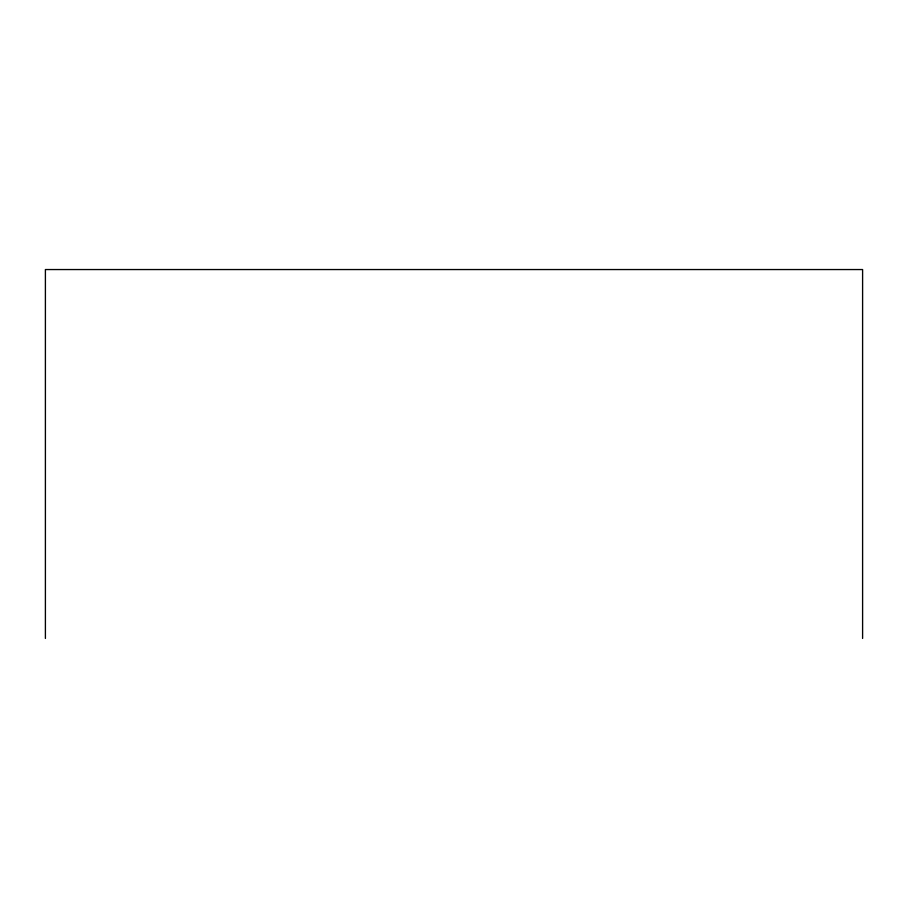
<?xml version="1.0" encoding="UTF-8"?>
<svg xmlns="http://www.w3.org/2000/svg" width="908" height="908" viewBox="0 0 908 908"><rect width="100%" height="100%" fill="white"/><g stroke="black" fill="none" stroke-linecap="round" stroke-linejoin="round"><path stroke-width="1.36" d="M862.6 638.449L862.6 269.551L45.4 269.551L45.4 638.449"/></g></svg>
